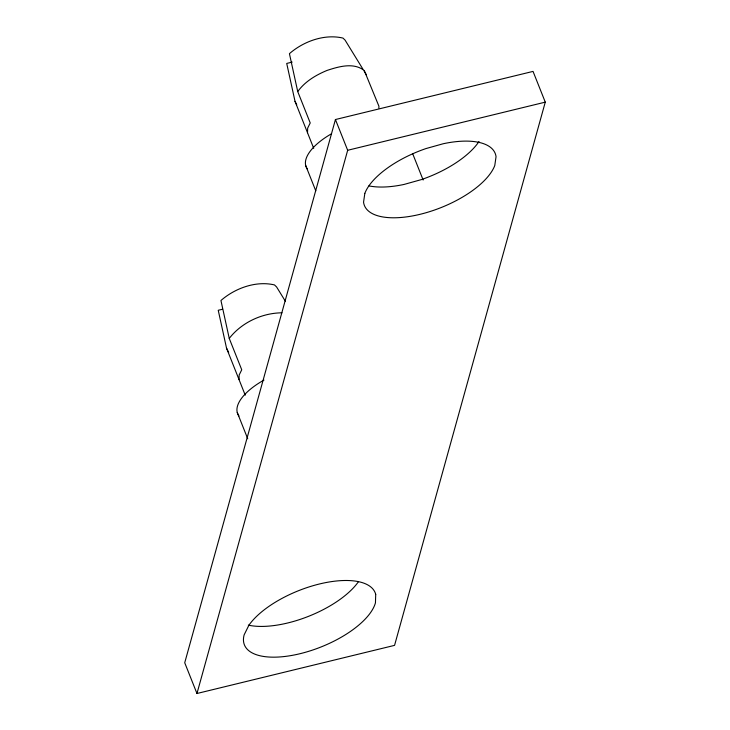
<?xml version="1.0" encoding="UTF-8"?>
<svg xmlns="http://www.w3.org/2000/svg" width="730" height="730" viewBox="0 0 730 730"><rect width="100%" height="100%" fill="white"/><g stroke="black" fill="none" stroke-linecap="round" stroke-linejoin="round"><path stroke-width="1.09" d="M239.029 379.563L239.175 374.974L241.74 369.791L229.247 338.41L220.944 300.505C235.014 288.222 255.929 280.557 274.471 284.919L276.588 286.945L285.485 301.417M307.512 132.723L307.659 128.133L310.223 122.95L297.73 91.569L289.427 53.664C303.507 41.382 324.412 33.717 342.954 38.079L345.071 40.104L362.865 69.049M378.861 108.058L378.916 106.215L364.297 70.573C353.639 62.141 338.684 66.603 327.04 70.427C315.834 75.062 304.93 81.559 297.73 91.569M335.435 119.537L184.726 662.758L196.963 693.5L394.565 645.366L545.273 102.145L533.037 71.403L335.435 119.537L347.672 150.28L196.963 693.5M229.247 338.41C241.584 322.532 261.96 313.015 281.953 312.805M292.173 62.105L286.717 63.437L295.02 101.333L313.718 148.327M347.672 150.28L545.273 102.145M222.595 309.21L218.233 310.277L226.537 348.173L245.234 395.167M364.051 70.974L366.423 74.834M295.02 101.333L296.727 104.737M226.537 348.173L228.672 352.435M412.678 153.701L423.144 180.018M305.733 165.61L315.789 190.877M237.25 412.45L247.726 438.766M358.476 581.655A70.39 30.304 -21.7 0 1 248.309 625.135M478.999 141.511A70.39 30.304 -21.7 0 1 421.383 179.598L404.11 184.425A70.39 30.304 -21.7 0 1 368.924 185.885M238.975 415.963A51.958 22.365 -21.7 0 1 263.968 380.084M307.458 169.123A51.958 22.365 -21.7 0 1 331.493 133.782M375.713 594.366L375.448 602.834A70.39 30.304 -21.7 0 1 300.13 653.678A70.39 30.304 -21.7 0 1 244.158 634.817L248.893 625.254A70.39 30.304 -21.7 0 1 319.466 583.982A70.39 30.304 -21.7 0 1 375.713 594.366M364.827 193.395L363.558 202.164A70.39 30.304 -21.7 0 0 424.942 213.041A70.39 30.304 -21.7 0 0 494.776 165.509L496.044 156.74A70.39 30.304 -21.7 0 0 443.256 143.737L425.982 148.564A70.39 30.304 -21.7 0 0 364.827 193.395"/></g></svg>
